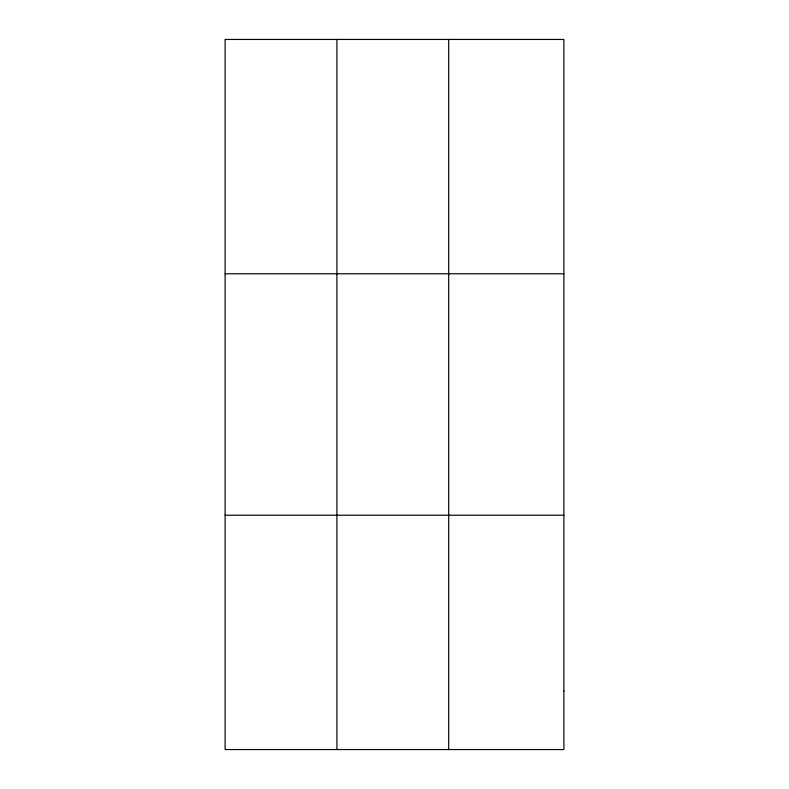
<?xml version="1.0" encoding="UTF-8"?>
<svg xmlns="http://www.w3.org/2000/svg" width="789" height="789" viewBox="0 0 789 789"><rect width="100%" height="100%" fill="white"/><g stroke="black" fill="none" stroke-linecap="round" stroke-linejoin="round"><path stroke-width="1.18" d="M336.903 39.45L336.903 749.55M448.704 39.45L448.704 749.55M225.112 273.783L563.888 273.783M225.112 515.217L563.888 515.217M563.888 690.967L563.888 749.55L225.112 749.55L225.112 39.45L563.888 39.45L563.888 690.967"/></g></svg>
